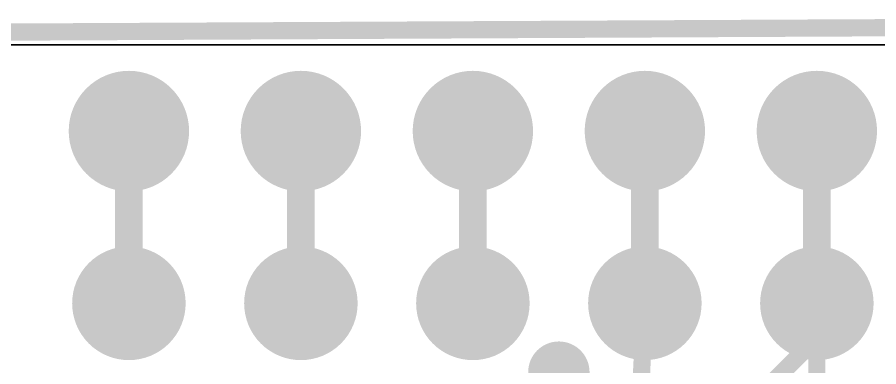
# Model space of a CAD drawing. Extents: x -1.3 to 52.1, y -0.1 to 23.3.
# Drawn here: x 32.64 to 45.36, y 18.11 to 23.27 of the extents above; entities that cross this region are included whole.
import ezdxf

# ---------------------------------------------------------------- set-up
doc = ezdxf.new("R2010")
doc.units = 0
for name, color, linetype in [('1', 12, 'CONTINUOUS'), ('16', 132, 'CONTINUOUS'), ('17', 110, 'CONTINUOUS'), ('18', 110, 'CONTINUOUS'), ('20', 53, 'CONTINUOUS')]:
    doc.layers.add(name, color=color, linetype=linetype)

# ---------------------------------------------------------------- blocks, each defined once
blk = doc.blocks.new('ROUNDP')
at = {"const_width": 0.5}
blk.add_lwpolyline([(0, -0.25, 1), (0, 0.25, 1), (0, -0.25)], format="xyb", dxfattribs=at)
blk = doc.blocks.new('ROUNDV')
at = {"const_width": 0.5}
blk.add_lwpolyline([(0, -0.25, 1), (0, 0.25, 1), (0, -0.25)], format="xyb", dxfattribs=at)

msp = doc.modelspace()

# ---------------------------------------------------------------- linework, layer by layer
at = {"layer": '1'}
for points, const_width in [([(34.29, 19.05), (34.29, 21.59)], 0.4064), ([(36.83, 19.05), (36.83, 21.59)], 0.4064), ([(39.37, 19.05), (39.37, 21.59)], 0.4064), ([(41.91, 19.05), (41.91, 21.59)], 0.4064), ([(44.45, 19.05), (44.45, 21.59)], 0.4064), ([(41.91, 19.05), (41.783, 16.383)], 0.254), ([(44.45, 19.05), (44.45, 17.145)], 0.254), ([(39.431, 16.891), (40.64, 18.034)], 0.4064)]:
    msp.add_lwpolyline(points, dxfattribs=dict(at, const_width=const_width))
for points, const_width in [([(34.3916, 21.59, 1), (34.1884, 21.59)], 0.2032), ([(36.9316, 21.59, 1), (36.7284, 21.59)], 0.2032), ([(39.4716, 21.59, 1), (39.2684, 21.59)], 0.2032), ([(42.0116, 21.59, 1), (41.8084, 21.59)], 0.2032), ([(44.5516, 21.59, 1), (44.3484, 21.59)], 0.2032), ([(34.1884, 19.05, 1), (34.3916, 19.05)], 0.2032), ([(36.7284, 19.05, 1), (36.9316, 19.05)], 0.2032), ([(39.2684, 19.05, 1), (39.4716, 19.05)], 0.2032), ([(41.8084, 19.05, 1), (42.0116, 19.05)], 0.2032), ([(41.9734, 19.047, 1), (41.8466, 19.053)], 0.127), ([(44.3484, 19.05, 1), (44.5516, 19.05)], 0.2032), ([(44.5135, 19.05, 1), (44.3865, 19.05)], 0.127), ([(40.7098, 17.9602, 1), (40.5702, 18.1078)], 0.2032)]:
    msp.add_lwpolyline(points, format="xyb", dxfattribs=dict(at, const_width=const_width))
at = {"layer": '16'}
for points, const_width in [([(0, 22.888), (50.967, 23.142)], 0.254), ([(41.91, 19.812), (41.91, 19.05)], 0.254), ([(44.45, 18.542), (44.45, 19.05)], 0.254), ([(44.45, 18.542), (43.688, 17.78)], 0.254), ([(40.64, 18.034), (39.529, 17.367)], 0.4064)]:
    msp.add_lwpolyline(points, dxfattribs=dict(at, const_width=const_width))
for points, const_width in [([(41.9735, 19.812, 1), (41.8465, 19.812)], 0.127), ([(41.8465, 19.05, 1), (41.9735, 19.05)], 0.127), ([(44.5135, 19.05, 1), (44.3865, 19.05)], 0.127), ([(44.3865, 18.542, 1), (44.5135, 18.542)], 0.127), ([(44.4949, 18.4971, 1), (44.4051, 18.5869)], 0.127), ([(40.6923, 17.9469, 1), (40.5877, 18.1211)], 0.2032)]:
    msp.add_lwpolyline(points, format="xyb", dxfattribs=dict(at, const_width=const_width))
at = {"layer": '20'}
for p, q in [((2.54, 22.86), (48.26, 22.86)), ((48.26, 22.86), (2.54, 22.86))]:
    msp.add_line(p, q, dxfattribs=at)

# ---------------------------------------------------------------- block references
at = {"layer": '17', "xscale": 1.778, "yscale": 1.778}
for p in [(34.29, 21.59), (34.29, 21.59), (36.83, 21.59), (36.83, 21.59), (39.37, 21.59), (39.37, 21.59), (41.91, 21.59), (41.91, 21.59), (44.45, 21.59), (44.45, 21.59)]:
    msp.add_blockref('ROUNDP', p, dxfattribs=at)
at = {"layer": '17', "xscale": 1.6764, "yscale": 1.6764, "rotation": 90}
for p in [(34.29, 19.05), (34.29, 19.05), (36.83, 19.05), (36.83, 19.05), (39.37, 19.05), (39.37, 19.05), (41.91, 19.05), (41.91, 19.05), (44.45, 19.05), (44.45, 19.05)]:
    msp.add_blockref('ROUNDP', p, dxfattribs=at)
at = {"layer": '18', "xscale": 0.9064, "yscale": 0.9064}
msp.add_blockref('ROUNDV', (40.64, 18.034), dxfattribs=at)
msp.add_blockref('ROUNDV', (40.64, 18.034), dxfattribs=at)

doc.saveas('drawing.dxf')
